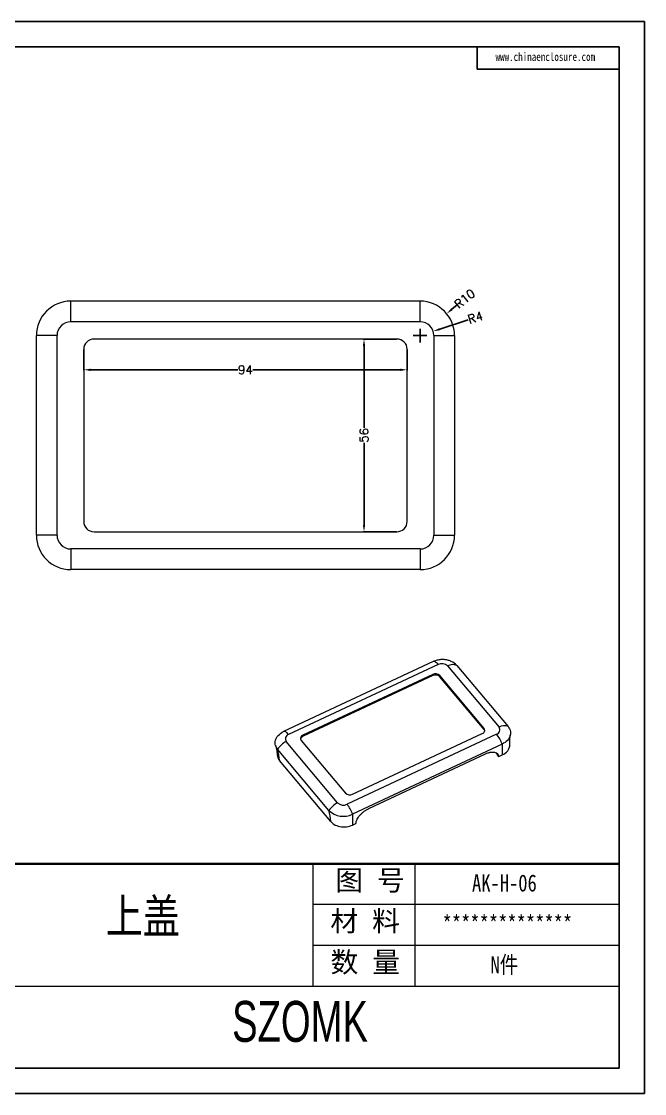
# Model space of a CAD drawing. Header units: inches. Extents: x 1135 to 2590, y 1089 to 1400.
# Drawn here: x 1921.2 to 2102.3, y 1088.5 to 1400 of the extents above; entities that cross this region are included whole.
import ezdxf

# ---------------------------------------------------------------- set-up
doc = ezdxf.new("R2010")
doc.units = ezdxf.units.IN
doc.layers.add('文字', color=81, linetype='Continuous')
doc.layers.add('粗实线', color=7, linetype='Continuous', lineweight=30)
doc.layers.add('细实线', color=3, linetype='Continuous', lineweight=9)
doc.styles.get("Standard").update_dxf_attribs({"font": 'txt', "bigfont": 'gbcbig.shx'})
doc.styles.add('宋体', font='', dxfattribs={"width": 0.8, "height": 3.5})
doc.styles.add('长仿宋', font='', dxfattribs={"width": 0.7, "height": 4})
doc.styles.get('宋体').set_extended_font_data('SimSun')
doc.styles.get('长仿宋').set_extended_font_data('SimSun')
doc.dimstyles.new('2.5', dxfattribs={"dimtxt": 2.5, "dimasz": 2, "dimexe": 0.18, "dimexo": 0.0625, "dimgap": 0.09, "dimtad": 0, "dimzin": 12, "dimdsep": 46, "dimtxsty": 'Standard', "dimcen": 2, "dimclrd": 3, "dimclre": 3, "dimadec": 0, "dimazin": 0, "dimtfac": 1, "dimtofl": 0, "dimtmove": 0, "dimatfit": 3, "dimfxl": 1, "dimtolj": 1, "dimtzin": 0, "dimarcsym": 0})

# ---------------------------------------------------------------- blocks, each defined once
blk = doc.blocks.new('*D138')
at = {"color": 3, "lineweight": -2}
for p, q in [((1939.31, 1304.66), (1939.31, 1298.6)), ((2033.31, 1304.66), (2033.31, 1298.6)), ((1941.31, 1298.78), (1984.14, 1298.78)), ((2031.31, 1298.78), (1988.48, 1298.78))]:
    blk.add_line(p, q, dxfattribs=at)
at = {"color": 3}
for points in [[(1941.31, 1299.11), (1941.31, 1298.44), (1939.31, 1298.78)], [(2031.31, 1299.11), (2031.31, 1298.44), (2033.31, 1298.78)]]:
    blk.add_solid(points, dxfattribs=at)
at = {"layer": 'Defpoints', "color": 0}
for p in [(1939.31, 1304.72), (2033.31, 1304.72), (2033.31, 1298.78)]:
    blk.add_point(p, dxfattribs=at)
at = {"color": 0, "insert": (1986.31, 1298.78), "char_height": 2.5, "attachment_point": 5}
blk.add_mtext('\\A1;94', dxfattribs=at)
blk = doc.blocks.new('*D139')
at = {"color": 3, "lineweight": -2}
for p, q in [((2030.25, 1307.72), (2020.58, 1307.72)), ((2020.76, 1305.72), (2020.76, 1281.9)), ((2020.76, 1253.72), (2020.76, 1277.55)), ((2030.25, 1251.72), (2020.58, 1251.72))]:
    blk.add_line(p, q, dxfattribs=at)
at = {"color": 3}
for points in [[(2020.43, 1305.72), (2021.1, 1305.72), (2020.76, 1307.72)], [(2020.43, 1253.72), (2021.1, 1253.72), (2020.76, 1251.72)]]:
    blk.add_solid(points, dxfattribs=at)
at = {"layer": 'Defpoints', "color": 0}
for p in [(2030.31, 1307.72), (2020.76, 1251.72), (2030.31, 1251.72)]:
    blk.add_point(p, dxfattribs=at)
at = {"color": 0, "insert": (2020.76, 1279.72), "char_height": 2.5, "attachment_point": 5, "rotation": 90}
blk.add_mtext('\\A1;56', dxfattribs=at)
blk = doc.blocks.new('*D140')
at = {"color": 3, "lineweight": -2}
for p, q in [((2047.86, 1317.63), (2046.32, 1316.36)), ((2035.06, 1308.72), (2039.06, 1308.72)), ((2037.06, 1306.72), (2037.06, 1310.72))]:
    blk.add_line(p, q, dxfattribs=at)
at = {"color": 3}
blk.add_solid([(2046.1, 1316.62), (2046.53, 1316.1), (2044.77, 1315.09)], dxfattribs=at)
at = {"layer": 'Defpoints', "color": 0}
for p in [(2044.77, 1315.09), (2037.06, 1308.72)]:
    blk.add_point(p, dxfattribs=at)
at = {"color": 0, "insert": (2050.02, 1319.41), "char_height": 2.5, "attachment_point": 5, "rotation": 39.5269}
blk.add_mtext('\\A1;R10', dxfattribs=at)
blk = doc.blocks.new('*D141')
at = {"color": 3, "lineweight": -2}
for p, q in [((2051.05, 1313.29), (2042.76, 1310.59)), ((2035.06, 1308.72), (2039.06, 1308.72)), ((2037.06, 1306.72), (2037.06, 1310.72))]:
    blk.add_line(p, q, dxfattribs=at)
at = {"color": 3}
blk.add_solid([(2042.66, 1310.9), (2042.87, 1310.27), (2040.86, 1309.96)], dxfattribs=at)
at = {"layer": 'Defpoints', "color": 0}
for p in [(2037.06, 1308.72), (2040.86, 1309.96)]:
    blk.add_point(p, dxfattribs=at)
at = {"color": 0, "insert": (2053.11, 1313.97), "char_height": 2.5, "attachment_point": 5, "rotation": 18.0923}
blk.add_mtext('\\A1;R4', dxfattribs=at)

msp = doc.modelspace()

# ---------------------------------------------------------------- linework, layer by layer
for p, q in [((1661.769, 1399.984), (2102.281, 1399.984)), ((2102.281, 1399.984), (2102.281, 1088.511)), ((1673.168, 1392.568), (2094.865, 1392.568)), ((2053.665, 1392.568), (2053.665, 1386.131)), ((2094.865, 1392.568), (2094.865, 1095.927)), ((2053.665, 1386.131), (2094.865, 1386.131)), ((1673.168, 1095.927), (2094.865, 1095.927)), ((1661.769, 1088.511), (2102.281, 1088.511))]:
    msp.add_line(p, q)
at = {"color": 7, "linetype": 'Continuous', "lineweight": 15}
for p, q in [((1935.561, 1312.723), (1935.561, 1318.723)), ((2037.061, 1318.723), (1935.561, 1318.723)), ((2037.061, 1312.723), (2037.061, 1318.723)), ((2037.061, 1312.723), (1935.561, 1312.723)), ((1931.561, 1308.723), (1925.561, 1308.723)), ((1925.561, 1250.723), (1925.561, 1308.723)), ((1931.561, 1250.723), (1931.561, 1308.723)), ((2041.061, 1308.723), (2041.061, 1250.723)), ((2041.061, 1308.723), (2047.061, 1308.723)), ((2047.061, 1308.723), (2047.061, 1250.723)), ((2030.311, 1307.723), (1942.311, 1307.723)), ((1939.311, 1304.723), (1939.311, 1254.723)), ((2033.311, 1254.723), (2033.311, 1304.723)), ((1931.561, 1250.723), (1925.561, 1250.723)), ((1942.311, 1251.723), (2030.311, 1251.723)), ((2041.061, 1250.723), (2047.061, 1250.723)), ((1935.561, 1246.723), (1935.561, 1240.723)), ((2037.061, 1246.723), (1935.561, 1246.723)), ((2037.061, 1246.723), (2037.061, 1240.723)), ((2037.061, 1240.723), (1935.561, 1240.723)), ((2040.878, 1214.001), (1997.412, 1193.657)), ((2042.321, 1213.159), (1998.855, 1192.814)), ((2045.063, 1212.733), (2059.987, 1194.935)), ((2047.693, 1212.915), (2062.617, 1195.117)), ((2040.717, 1210.272), (2003.032, 1192.633)), ((2040.737, 1209.931), (2003.052, 1192.293)), ((2040.737, 1209.931), (2040.717, 1210.272)), ((2055.639, 1194.609), (2042.773, 1209.952)), ((2042.794, 1209.612), (2042.773, 1209.952)), ((2055.659, 1194.269), (2042.794, 1209.612)), ((2017.441, 1175.449), (2055.126, 1193.087)), ((2055.659, 1194.269), (2055.639, 1194.609)), ((2013.095, 1172.987), (1998.171, 1190.785)), ((2002.519, 1191.111), (2015.385, 1175.768)), ((2003.052, 1192.293), (2003.032, 1192.633)), ((2059.303, 1192.906), (2015.837, 1172.562)), ((2060.908, 1190.045), (2017.442, 1169.7)), ((2010.587, 1170.764), (1995.663, 1188.562)), ((2022.206, 1171.347), (2056.085, 1187.204)), ((2059.953, 1186.423), (2059.439, 1187.036)), ((2059.953, 1186.423), (2060.917, 1186.874)), ((2011.11, 1167.514), (1996.186, 1185.312)), ((2017.451, 1166.529), (2018.415, 1166.98))]:
    msp.add_line(p, q, dxfattribs=at)
at = {"color": 8, "linetype": 'Continuous', "lineweight": 15, "flags": 128}
for points in [[(2042.321, 1213.159), (2042.099, 1213.406), (2041.882, 1213.616), (2041.673, 1213.787), (2041.475, 1213.915), (2041.29, 1213.999), (2041.121, 1214.038), (2040.969, 1214.031), (2040.878, 1214.001)], [(1998.855, 1192.814), (1998.633, 1193.062), (1998.416, 1193.272), (1998.208, 1193.442), (1998.009, 1193.57), (1997.824, 1193.654), (1997.655, 1193.694), (1997.503, 1193.687), (1997.412, 1193.657)]]:
    msp.add_lwpolyline(points, dxfattribs=at)
at = {"color": 7, "linetype": 'Continuous', "lineweight": 15, "flags": 128}
for points in [[(1995.663, 1188.562), (1995.417, 1188.894), (1995.221, 1189.244), (1995.077, 1189.609), (1994.986, 1189.984), (1994.95, 1190.365), (1994.968, 1190.749), (1995.041, 1191.131), (1995.167, 1191.506), (1995.346, 1191.871), (1995.575, 1192.222), (1995.853, 1192.555), (1996.174, 1192.866), (1996.538, 1193.152), (1996.898, 1193.385)], [(2055.843, 1193.926), (2055.785, 1194.078), (2055.659, 1194.269)], [(2062.617, 1195.117), (2062.862, 1194.786), (2063.058, 1194.436), (2063.202, 1194.071), (2063.293, 1193.696), (2063.33, 1193.315), (2063.311, 1192.931), (2063.239, 1192.549), (2063.112, 1192.174), (2062.933, 1191.809), (2062.704, 1191.458), (2062.427, 1191.125), (2062.105, 1190.814), (2061.742, 1190.528), (2061.341, 1190.271), (2060.908, 1190.045)], [(2059.439, 1187.036), (2059.346, 1187.341), (2059.298, 1187.452)], [(2011.11, 1167.514), (2011.38, 1167.227), (2011.691, 1166.964), (2012.039, 1166.727), (2012.42, 1166.52), (2012.831, 1166.343), (2013.265, 1166.2), (2013.72, 1166.091), (2014.189, 1166.018), (2014.668, 1165.982), (2015.152, 1165.983), (2015.634, 1166.021), (2016.111, 1166.095), (2016.576, 1166.206), (2017.024, 1166.351), (2017.451, 1166.529)]]:
    msp.add_lwpolyline(points, dxfattribs=at)
at = {"color": 7, "linetype": 'Continuous', "lineweight": 15}
for centre, radius, start, end in [((1935.561, 1308.723), 10, 90, 180), ((2037.061, 1308.723), 10, 0, 90), ((1935.561, 1308.723), 4, 90, 180), ((2037.061, 1308.723), 4, 0, 90), ((1942.311, 1304.723), 3, 90, 180), ((2030.311, 1304.723), 3, 0, 90), ((1942.311, 1254.723), 3, 180, 270), ((2030.311, 1254.723), 3, 270, 0), ((1935.561, 1250.723), 10, 180, 270), ((1935.561, 1250.723), 4, 180, 270), ((2037.061, 1250.723), 10, 270, 0), ((2037.061, 1250.723), 4, 270, 0), ((2043.395, 1211.034), 2.381, 45.52678, 116.8247), ((2046.567, 1210.101), 3.032, 68.19416, 119.73805), ((2044.39, 1210.042), 4.378, 41.02338, 67.24603), ((2041.521, 1208.666), 1.796, 45.75859, 116.59289), ((2041.541, 1208.326), 1.796, 45.75859, 116.59289), ((2054.856, 1194.026), 0.976, 286.0605, 36.69891), ((2058.931, 1194.161), 1.309, 286.52202, 36.23739), ((2061.491, 1192.303), 3.032, 68.19416, 119.73805), ((2000.789, 1185.304), 6.074, 115.52605, 147.55939), ((1999.227, 1191.559), 1.309, 106.52202, 216.23739), ((2003.302, 1191.695), 0.976, 106.0605, 216.69891), ((2003.469, 1191.211), 1.16, 111.04062, 167.85797), ((2051.232, 1186.5), 10.305, 20.12141, 38.44013), ((2086.882, 1188.534), 26.018, 176.67255, 183.65945), ((2059.809, 1190.03), 3.345, 289.33939, 359.25417), ((1998.235, 1187.088), 2.712, 184.15507, 220.92138), ((1980.34, 1184.428), 15.871, 3.1923, 15.09996), ((2016.638, 1177.055), 1.796, 225.75859, 296.59289), ((2015.713, 1167.506), 6.074, 115.52605, 147.55939), ((2014.763, 1174.686), 2.381, 225.52678, 296.8247), ((2007.766, 1166.155), 10.305, 20.12141, 38.44013), ((2014.754, 1175.001), 5.943, 225.46554, 296.88594), ((1995.264, 1166.63), 15.871, 3.1923, 15.09996), ((2043.416, 1168.19), 26.018, 176.67255, 183.65945)]:
    msp.add_arc(centre, radius, start, end, dxfattribs=at)
for points, knots in [([(2046.076, 1214.077), (2045.98, 1214.12), (2045.732, 1214.228), (2045.312, 1214.362), (2044.822, 1214.481), (2044.319, 1214.559), (2043.807, 1214.598), (2043.289, 1214.595), (2042.771, 1214.552), (2042.255, 1214.466), (2041.747, 1214.338), (2041.286, 1214.183), (2041.002, 1214.057), (2040.878, 1214.001)], [0, 0, 0, 0, 0.0594043, 0.1528166, 0.2470755, 0.3420679, 0.4376889, 0.5338633, 0.6305522, 0.7277415, 0.8254146, 0.9235207, 1, 1, 1, 1]), ([(1997.412, 1193.657), (1997.293, 1193.6), (1997.119, 1193.517), (1996.956, 1193.416), (1996.905, 1193.384)], [0, 0, 0, 0, 0.6855483, 1, 1, 1, 1]), ([(2063.159, 1189.987), (2063.151, 1190.092), (2063.126, 1190.45), (2063.128, 1191.062), (2063.167, 1191.808), (2063.226, 1192.393), (2063.283, 1192.718), (2063.299, 1192.809)], [0, 0, 0, 0, 0.10926121, 0.37472446, 0.63818366, 0.89822195, 1, 1, 1, 1]), ([(1995.052, 1189.678), (1995.069, 1189.625), (1995.154, 1189.349), (1995.276, 1188.819), (1995.41, 1188.091), (1995.494, 1187.443), (1995.517, 1187.041), (1995.525, 1186.891)], [0, 0, 0, 0, 0.0604472, 0.3178267, 0.5793676, 0.8436602, 1, 1, 1, 1]), ([(2056.085, 1187.204), (2056.321, 1187.315), (2056.554, 1187.408), (2056.896, 1187.524), (2057.009, 1187.559), (2057.234, 1187.619), (2057.346, 1187.646), (2057.673, 1187.71), (2057.881, 1187.734), (2058.177, 1187.743), (2058.273, 1187.741), (2058.461, 1187.727), (2058.552, 1187.716), (2058.813, 1187.667), (2058.972, 1187.615), (2059.261, 1187.474), (2059.392, 1187.383), (2059.614, 1187.167), (2059.707, 1187.042), (2059.858, 1186.758), (2059.916, 1186.597), (2059.953, 1186.423)], [0, 0, 0, 0, 0.125, 0.125, 0.1875, 0.1875, 0.25, 0.25, 0.375, 0.375, 0.4375, 0.4375, 0.5, 0.5, 0.625, 0.625, 0.75, 0.75, 0.875, 0.875, 1, 1, 1, 1]), ([(2018.415, 1166.98), (2018.43, 1167.18), (2018.468, 1167.382), (2018.558, 1167.689), (2018.594, 1167.793), (2018.676, 1168.001), (2018.723, 1168.106), (2018.879, 1168.421), (2019.002, 1168.628), (2019.215, 1168.934), (2019.29, 1169.036), (2019.45, 1169.238), (2019.535, 1169.338), (2019.798, 1169.633), (2019.986, 1169.821), (2020.388, 1170.184), (2020.603, 1170.359), (2021.043, 1170.683), (2021.269, 1170.833), (2021.732, 1171.11), (2021.97, 1171.236), (2022.206, 1171.347)], [0, 0, 0, 0, 0.125, 0.125, 0.1875, 0.1875, 0.25, 0.25, 0.375, 0.375, 0.4375, 0.4375, 0.5, 0.5, 0.625, 0.625, 0.75, 0.75, 0.875, 0.875, 1, 1, 1, 1])]:
    msp.add_open_spline(points, degree=3, knots=knots, dxfattribs=at)
at = {"layer": '粗实线', "color": 7, "lineweight": 40}
msp.add_line((2094.865, 1155.256), (1916.88, 1155.256), dxfattribs=at)
at = {"layer": '细实线', "color": 7}
for p, q in [((2005.873, 1155.256), (2005.873, 1119.659)), ((2035.537, 1155.256), (2035.537, 1119.908)), ((2094.865, 1143.39), (2005.873, 1143.39)), ((2094.865, 1131.524), (2005.873, 1131.524)), ((2094.865, 1119.659), (1827.888, 1119.659))]:
    msp.add_line(p, q, dxfattribs=at)

# ---------------------------------------------------------------- texts
at = {"layer": '文字', "color": 0, "attachment_point": 1, "style": '宋体'}
for s, insert, char_height, width in [('www.chinaenclosure.com', (2058.973, 1390.938), 2.41707, 42.46567), ('{\\H1.111x;AK-H-06}', (2052.139, 1152.156), 4.44961, 51.44253), ('上盖', (1945.684, 1145.012), 9.888, 126.41491), ('{\\H1.111x;**************}', (2043.58, 1140.29), 4.44961, 51.44253), ('{\\H1.111x;N件}', (2057.521, 1128.425), 4.44961, 51.44253)]:
    msp.add_mtext(s, dxfattribs=dict(at, insert=insert, char_height=char_height, width=width))
at = {"layer": '粗实线', "insert": (1982.43, 1115.41), "char_height": 11.86564, "width": 133.06138, "attachment_point": 1, "style": '长仿宋'}
msp.add_mtext('{\\fSTXinwei|b0|i0|c134|p2;SZOMK}', dxfattribs=at)
at = {"layer": '细实线', "color": 7, "char_height": 5.93282, "attachment_point": 1}
for s, insert, width in [('{\\fSimSun|b0|i0|c134|p54;图 号}', (2012.397, 1153.454), 29.66409), ('{\\fSimSun|b0|i0|c134|p54;材 料   }', (2010.99, 1141.589), 29.66409), ('{\\fSimSun|b0|i0|c134|p54;数 量}', (2011.019, 1129.665), 26.80522)]:
    msp.add_mtext(s, dxfattribs=dict(at, insert=insert, width=width))

# ---------------------------------------------------------------- dimensions: what is measured, and where the dimension line sits
dim = msp.add_radius_dim(center=(2037.061, 1308.723), mpoint=(2044.774, 1315.087), dimstyle='2.5')
dim.commit()
dim.dimension.update_dxf_attribs({"geometry": '*D140', "text_midpoint": (2050.018, 1319.414)})
dim = msp.add_radius_dim(center=(2037.061, 1308.723), mpoint=(2040.863, 1309.965), dimstyle='2.5')
dim.commit()
dim.dimension.update_dxf_attribs({"geometry": '*D141', "text_midpoint": (2053.115, 1313.967), "dimtype": 164})
dim = msp.add_linear_dim(base=(2020.763, 1251.723), p1=(2030.311, 1307.723), p2=(2030.311, 1251.723), angle=90, dimstyle='2.5')
dim.commit()
dim.dimension.update_dxf_attribs({"geometry": '*D139', "text_midpoint": (2020.763, 1279.723)})
dim = msp.add_linear_dim(base=(2033.311, 1298.778), p1=(1939.311, 1304.723), p2=(2033.311, 1304.723), dimstyle='2.5')
dim.commit()
dim.dimension.update_dxf_attribs({"geometry": '*D138', "text_midpoint": (1986.311, 1298.778)})

doc.saveas('drawing.dxf')
